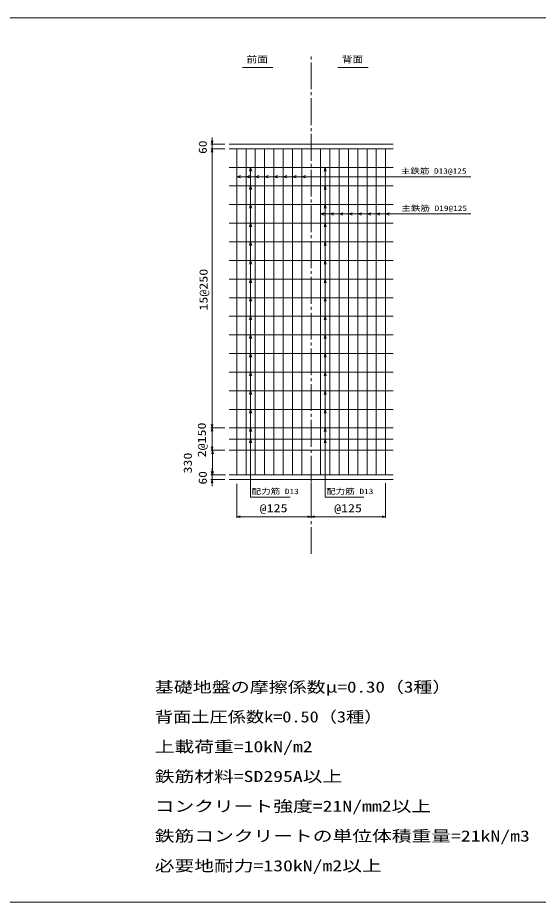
# Model space of a CAD drawing. Units: millimetres, scale not verified. Extents: x -8400 to 126000, y -5940 to 5940.
# Drawn here: x 18077 to 25069, y -5940 to 5940 of the extents above; entities that cross this region are included whole.
import ezdxf
from ezdxf.enums import TextEntityAlignment as Align

# ---------------------------------------------------------------- set-up
doc = ezdxf.new("R2010")
doc.units = ezdxf.units.MM
doc.header["$LTSCALE"] = 40
doc.linetypes.add('CHAIN2', pattern=[12, 9, -1, 1, -1])
doc.layers.add('1-0_0', color=134, linetype='Continuous', lineweight=18)
doc.styles.add('ＭＳ ゴシック', font='')
doc.styles.get('ＭＳ ゴシック').set_extended_font_data('MS Gothic')

# ---------------------------------------------------------------- blocks, each defined once
blk = doc.blocks.new('_Open30')
at = {"layer": '1-0_0', "color": 2}
blk.add_line((0, 0), (-1, 0), dxfattribs=at)
blk.add_lwpolyline([(-1, 0.2679), (0, 0), (-1, -0.2679)], dxfattribs=at)

msp = doc.modelspace()

# ---------------------------------------------------------------- linework, layer by layer
at = {"layer": '1-0_0', "linetype": 'CHAIN2'}
msp.add_line((22018.42, -1261.87), (22018.42, 5440), dxfattribs=at)
at = {"layer": '1-0_0'}
for p, q in [((21096.57, 5271.86), (21505.25, 5271.86)), ((22375.86, 5271.86), (22784.53, 5271.86)), ((20918.97, 4240), (23117.88, 4240)), ((21204.98, 3930), (21190.09, 3880.85)), ((21204.98, 3930), (21219.86, 3880.85)), ((22205.92, 3930), (22191.04, 3880.85)), ((22205.92, 3930), (22220.81, 3880.85)), ((21018.42, 3805), (21067.58, 3819.88)), ((21018.42, 3805), (24161.42, 3805)), ((21018.42, 3805), (21067.58, 3790.12)), ((21143.42, 3805), (21192.58, 3819.88)), ((21143.42, 3805), (21192.58, 3790.12)), ((21268.42, 3805), (21317.58, 3819.88)), ((21268.42, 3805), (21317.58, 3790.12)), ((21393.42, 3805), (21442.58, 3819.88)), ((21393.42, 3805), (21442.58, 3790.12)), ((21518.42, 3805), (21567.58, 3819.88)), ((21518.42, 3805), (21567.58, 3790.12)), ((21643.42, 3805), (21692.58, 3819.88)), ((21643.42, 3805), (21692.58, 3790.12)), ((21768.42, 3805), (21817.58, 3819.88)), ((21768.42, 3805), (21817.58, 3790.12)), ((21893.42, 3805), (21942.58, 3819.88)), ((21893.42, 3805), (21942.58, 3790.12)), ((21204.98, 3680), (21190.09, 3630.85)), ((21204.98, 3680), (21219.86, 3630.85)), ((22205.92, 3680), (22191.04, 3630.85)), ((22205.92, 3680), (22220.81, 3630.85)), ((21204.98, 3430), (21190.09, 3380.85)), ((21204.98, 3430), (21219.86, 3380.85)), ((22205.92, 3430), (22191.04, 3380.85)), ((22205.92, 3430), (22220.81, 3380.85)), ((22143.42, 3305), (22192.58, 3319.89)), ((22143.42, 3305), (24161.42, 3305)), ((22143.42, 3305), (22192.58, 3290.12)), ((22268.42, 3305), (22317.58, 3319.89)), ((22268.42, 3305), (22317.58, 3290.12)), ((22393.42, 3305), (22442.58, 3319.89)), ((22393.42, 3305), (22442.58, 3290.12)), ((22518.42, 3305), (22567.58, 3319.89)), ((22518.42, 3305), (22567.58, 3290.12)), ((22643.42, 3305), (22692.58, 3319.89)), ((22643.42, 3305), (22692.58, 3290.12)), ((22768.42, 3305), (22817.58, 3319.89)), ((22768.42, 3305), (22817.58, 3290.12)), ((22893.42, 3305), (22942.58, 3319.89)), ((22893.42, 3305), (22942.58, 3290.12)), ((23018.42, 3305), (23067.58, 3319.89)), ((23018.42, 3305), (23067.58, 3290.12)), ((21204.98, 3180), (21190.09, 3130.85)), ((21204.98, 3180), (21219.86, 3130.85)), ((22205.92, 3180), (22191.04, 3130.85)), ((22205.92, 3180), (22220.81, 3130.85)), ((21204.98, 2930), (21190.09, 2880.85)), ((21204.98, 2930), (21219.86, 2880.85)), ((22205.92, 2930), (22191.04, 2880.85)), ((22205.92, 2930), (22220.81, 2880.85)), ((21204.98, 2680), (21190.09, 2630.85)), ((21204.98, 2680), (21219.86, 2630.85)), ((22205.92, 2680), (22191.04, 2630.85)), ((22205.92, 2680), (22220.81, 2630.85)), ((21204.98, 2430), (21190.09, 2380.85)), ((21204.98, 2430), (21219.86, 2380.85)), ((22205.92, 2430), (22191.04, 2380.85)), ((22205.92, 2430), (22220.81, 2380.85)), ((21204.98, 2180), (21190.09, 2130.85)), ((21204.98, 2180), (21219.86, 2130.85)), ((22205.92, 2180), (22191.04, 2130.85)), ((22205.92, 2180), (22220.81, 2130.85)), ((21204.98, 1930), (21190.09, 1880.85)), ((21204.98, 1930), (21219.86, 1880.85)), ((22205.92, 1930), (22191.04, 1880.85)), ((22205.92, 1930), (22220.81, 1880.85)), ((21204.98, 1680), (21190.09, 1630.85)), ((21204.98, 1680), (21219.86, 1630.85)), ((22205.92, 1680), (22191.04, 1630.85)), ((22205.92, 1680), (22220.81, 1630.85)), ((21204.98, 1430), (21190.09, 1380.85)), ((21204.98, 1430), (21219.86, 1380.85)), ((22205.92, 1430), (22191.04, 1380.85)), ((22205.92, 1430), (22220.81, 1380.85)), ((21204.98, 1180), (21190.09, 1130.85)), ((21204.98, 1180), (21219.86, 1130.85)), ((22205.92, 1180), (22191.04, 1130.85)), ((22205.92, 1180), (22220.81, 1130.85)), ((21204.98, 930), (21190.09, 880.85)), ((21204.98, 930), (21219.86, 880.85)), ((22205.92, 930), (22191.04, 880.85)), ((22205.92, 930), (22220.81, 880.85)), ((21204.98, 680), (21190.09, 630.85)), ((21204.98, 680), (21219.86, 630.85)), ((22205.92, 680), (22191.04, 630.85)), ((22205.92, 680), (22220.81, 630.85)), ((21204.98, 430), (21190.09, 380.85)), ((21204.98, 430), (21219.86, 380.85)), ((22205.92, 430), (22191.04, 380.85)), ((22205.92, 430), (22220.81, 380.85)), ((21204.98, 280), (21190.09, 230.85)), ((21204.98, 280), (21219.86, 230.85)), ((22205.92, 280), (22191.04, 230.85)), ((22205.92, 280), (22220.81, 230.85)), ((23117.88, -200), (20918.97, -200)), ((20918.97, -260), (23117.88, -260))]:
    msp.add_line(p, q, dxfattribs=at)
at = {"layer": '1-0_0', "color": 2}
for p, q in [((20687.14, 4285), (20687.14, 4330)), ((20858.97, 4240), (20672.14, 4240)), ((20858.97, 4180), (20672.14, 4180)), ((20858.97, 4180), (20672.14, 4180)), ((20687.14, 4180), (20687.14, 4240)), ((20687.14, 4135), (20687.14, 4090)), ((20687.14, 475), (20687.14, 4135)), ((20858.97, 430), (20672.14, 430)), ((20858.97, 430), (20672.14, 430)), ((20687.14, 175), (20687.14, 385)), ((20858.97, 130), (20672.14, 130)), ((20858.97, 130), (20680.15, 130)), ((20695.15, -155), (20695.15, 85)), ((20687.14, -155), (20687.14, -110)), ((20858.97, -200), (20672.14, -200)), ((20866.98, -200), (20680.15, -200)), ((20687.14, -260), (20687.14, -200)), ((20858.97, -260), (20672.14, -260)), ((20687.14, -305), (20687.14, -350)), ((21018.42, -320), (21018.42, -776.87)), ((22018.42, -309.31), (22018.42, -776.87)), ((22018.42, -309.31), (22018.42, -776.87)), ((23018.42, -309.31), (23018.42, -776.87)), ((21063.42, -761.87), (21973.42, -761.87)), ((22063.42, -761.87), (22973.42, -761.87))]:
    msp.add_line(p, q, dxfattribs=at)
at = {"layer": '1-0_0', "color": 41}
for p, q in [((23117.88, 4180), (20918.97, 4180)), ((20918.97, 4180), (23117.88, 4180)), ((20918.97, 4180), (23117.88, 4180)), ((21018.42, -200), (21018.42, 4180)), ((21143.42, -200), (21143.42, 4180)), ((21268.42, -200), (21268.42, 4180)), ((21393.42, -200), (21393.42, 4180)), ((21518.42, -200), (21518.42, 4180)), ((21643.42, -200), (21643.42, 4180)), ((21768.42, -200), (21768.42, 4180)), ((21893.42, -200), (21893.42, 4180)), ((22143.42, -200), (22143.42, 4180)), ((22268.42, -200), (22268.42, 4180)), ((22393.42, -200), (22393.42, 4180)), ((22518.42, -200), (22518.42, 4180)), ((22643.42, -200), (22643.42, 4180)), ((22768.42, -200), (22768.42, 4180)), ((22893.42, -200), (22893.42, 4180)), ((23018.42, -200), (23018.42, 4180)), ((20918.97, 3930), (23117.88, 3930)), ((20918.97, 3680), (23117.88, 3680)), ((20918.97, 3430), (23117.88, 3430)), ((20918.97, 3180), (23117.88, 3180)), ((20918.97, 2930), (23117.88, 2930)), ((20918.97, 2680), (23117.88, 2680)), ((20918.97, 2430), (23117.88, 2430)), ((20918.97, 2180), (23117.88, 2180)), ((20918.97, 1930), (23117.88, 1930)), ((20918.97, 1680), (23117.88, 1680)), ((20918.97, 1430), (23117.88, 1430)), ((20918.97, 1180), (23117.88, 1180)), ((20918.97, 930), (23117.88, 930)), ((20918.97, 680), (23117.88, 680)), ((20918.97, 430), (23117.88, 430)), ((20918.97, 280), (23117.88, 280)), ((20918.97, 130), (23117.88, 130)), ((23117.88, -200), (20918.97, -200))]:
    msp.add_line(p, q, dxfattribs=at)
at = {"layer": '1-0_0'}
msp.add_lwpolyline([(8400, 5940), (25200, 5940), (25200, -5940), (8400, -5940)], close=True, dxfattribs=at)
for points in [[(21204.98, 3930), (21204.98, -497.72), (21737.19, -497.72)], [(22205.92, 3930), (22205.92, -497.72), (22723.61, -497.72)]]:
    msp.add_lwpolyline(points, dxfattribs=at)

# ---------------------------------------------------------------- block references
at = {"layer": '1-0_0', "xscale": 45, "yscale": 45}
for p, rotation in [((20687.14, 4240), 270), ((20687.14, 4180), 90), ((20687.14, 4180), 90), ((20687.14, 430), 270), ((20687.14, 430), 90), ((20687.14, 130), 270), ((20695.15, 130), 90), ((20687.14, -200), 270), ((20695.15, -200), 270), ((20687.14, -260), 90), ((21018.42, -761.87), 180), ((22018.42, -761.87), 180)]:
    msp.add_blockref('_Open30', p, dxfattribs=dict(at, rotation=rotation))
for p in [(22018.42, -761.87), (23018.42, -761.87)]:
    msp.add_blockref('_Open30', p, dxfattribs=at)

# ---------------------------------------------------------------- texts
at = {"layer": '1-0_0', "style": 'ＭＳ ゴシック'}
for s, height, width, p in [('前面', 87.98, 1.2, (21150.29, 5309.3)), ('背面', 87.98, 1.2, (22429.58, 5309.3)), ('主鉄筋 D13@125', 73.31, 1.25, (23221.68, 3822.21)), ('主鉄筋 D19@125', 73.31, 1.25, (23229.16, 3322.21)), ('配力筋 D13', 73.31, 1.25, (21218.2, -480.51)), ('配力筋 D13', 73.31, 1.25, (22219.15, -480.51)), ('基礎地盤の摩擦係数μ=0.30（3種）', 149.6, 1.25, (19917.57, -3168.91)), ('背面土圧係数k=0.50（3種）', 149.6, 1.2, (19917.57, -3568.91)), ('上載荷重=10kN/m2', 149.6, 1.3, (19917.57, -3968.91)), ('鉄筋材料=SD295A以上', 149.6, 1.3, (19917.57, -4368.91)), ('コンクリート強度=21N/mm2以上', 149.6, 1.3, (19917.57, -4768.91)), ('鉄筋コンクリートの単位体積重量=21kN/m3', 149.6, 1.3, (19917.57, -5168.91)), ('必要地耐力=130kN/m2以上', 149.6, 1.3, (19917.57, -5568.91))]:
    msp.add_text(s, height=height, dxfattribs=dict(at, width=width)).set_placement(p, align=Align.BOTTOM_LEFT)
at = {"layer": '1-0_0', "color": 2, "style": 'ＭＳ ゴシック'}
for s, width, p in [('60', 1.2, (20649.64, 4111.02)), ('15@250', 1.25, (20659.95, 2006.9)), ('2@150', 1.25, (20637.45, 35.58)), ('330', 1.25, (20448.08, -181.57)), ('60', 1.2, (20649.64, -328.98))]:
    msp.add_text(s, height=110, rotation=90, dxfattribs=dict(at, width=width)).set_placement(p, align=Align.BOTTOM_LEFT)
at = {"layer": '1-0_0', "color": 2, "style": 'ＭＳ ゴシック', "width": 1.25}
for p in [(21326.93, -734.69), (22326.93, -734.69)]:
    msp.add_text('@125', height=110, dxfattribs=at).set_placement(p, align=Align.BOTTOM_LEFT)

doc.saveas('drawing.dxf')
